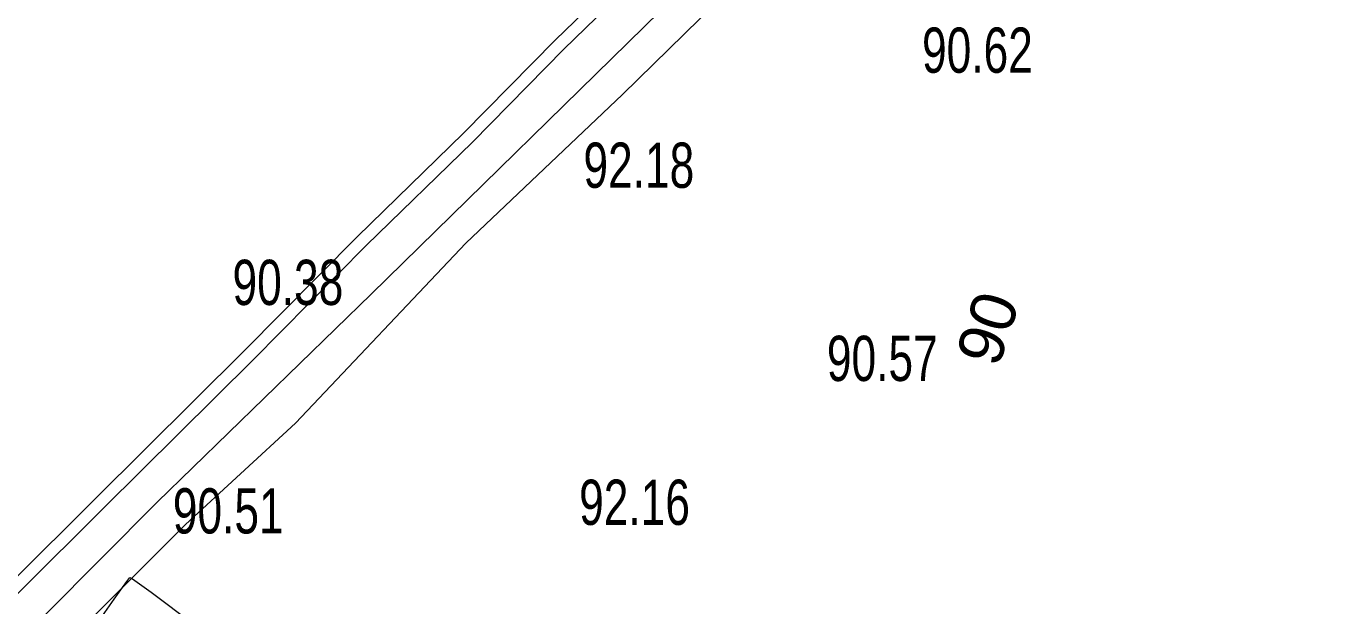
# Model space of a CAD drawing. Header units: metres. Extents: x 431006 to 434411, y 2469261 to 2473208.
# Drawn here: x 433920.5 to 434037, y 2470024.7 to 2470075.9 of the extents above; entities that cross this region are included whole.
import ezdxf
from ezdxf.enums import TextEntityAlignment as Align

# ---------------------------------------------------------------- set-up
doc = ezdxf.new("R2010")
doc.units = ezdxf.units.M
doc.header["$MEASUREMENT"] = 0
for name, color, linetype, lineweight in [('CAO DO', 8, 'Continuous', 18), ('duong be tong-ks', 8, 'Continuous', 18), ('duongsat', 8, 'DUONG_SAT', 18), ('MH_DongMuc', 8, 'Continuous', 18)]:
    doc.layers.add(name, color=color, linetype=linetype, lineweight=lineweight)
doc.styles.get("Standard").update_dxf_attribs({"font": 'arial.ttf'})
doc.linetypes.add('DUONG_SAT', pattern='A,5,[130,ltypeshp.shx,S=0.75,R=0,X=0,Y=0],5', length=10)

msp = doc.modelspace()

# ---------------------------------------------------------------- linework, layer by layer
at = {"layer": 'duong be tong-ks', "color": 8, "lineweight": 0}
msp.add_lwpolyline([(433889.63, 2469989.53), (433897.28, 2469998.8), (433912.28, 2470013.95), (433932.03, 2470033.83), (433950.91, 2470052.2), (433977.85, 2470078.64), (433997.07, 2470098.93), (434009.14, 2470112.17), (434030.18, 2470133.08), (434044.95, 2470147.4), (434060.11, 2470163.51), (434071.47, 2470176.76), (434076.11, 2470181.87), (434088.09, 2470198.79), (434094.72, 2470207.91)], dxfattribs=at)
at = {"layer": 'duong be tong-ks', "color": 8, "linetype": 'Continuous', "lineweight": 0}
msp.add_lwpolyline([(433890.48, 2469980.09), (433890.04, 2469983.26), (433891.16, 2469986.89), (433901.84, 2469999.92), (433914.45, 2470011.67), (433923.41, 2470020.74), (433934.52, 2470031.83), (433944.22, 2470040.81), (433959.27, 2470056.72), (433973.12, 2470069.85), (433986.76, 2470083.26), (433997.73, 2470096.24), (434011.47, 2470111.24), (434023.29, 2470122.82), (434038.39, 2470137.39), (434052.89, 2470152.47), (434068.77, 2470169.2)], dxfattribs=at)
at = {"layer": 'duongsat', "color": 8, "lineweight": 0}
for points in [[(433884.26, 2469992.03), (433892.96, 2470000.66), (433899.43, 2470006.98), (433911.65, 2470019.29), (433926.55, 2470034.11), (433939.68, 2470047.16), (433949.69, 2470057.29), (433959.08, 2470066.44), (433967.17, 2470074.65), (433975.75, 2470083.01), (433984.83, 2470092), (433997.21, 2470104.28), (434008.15, 2470115.1), (434018.39, 2470125.33), (434028.08, 2470134.84), (434039.31, 2470146.14), (434051.35, 2470158.29), (434060.96, 2470168.8)], [(433885.03, 2469991.25), (433893.73, 2469999.88), (433900.21, 2470006.2), (433912.43, 2470018.51), (433927.32, 2470033.33), (433940.46, 2470046.38), (433950.47, 2470056.51), (433959.86, 2470065.66), (433967.94, 2470073.87), (433976.52, 2470082.23), (433985.61, 2470091.22), (433997.98, 2470103.5), (434008.93, 2470114.32), (434019.16, 2470124.55), (434028.85, 2470134.06), (434040.1, 2470145.36), (434052.15, 2470157.53), (434061.78, 2470168.08)]]:
    msp.add_lwpolyline(points, dxfattribs=at)
at = {"layer": 'MH_DongMuc', "color": 8, "lineweight": 0, "elevation": 90}
msp.add_lwpolyline([(433927.18, 2470023.77), (433928.22, 2470025.23), (433928.97, 2470026.28), (433929.43, 2470026.92), (433929.61, 2470027.16), (433929.84, 2470027.04), (433930.46, 2470026.61), (433931.49, 2470025.87), (433932.91, 2470024.81), (433934.72, 2470023.43)], dxfattribs=at)

# ---------------------------------------------------------------- texts
at = {"layer": 'CAO DO', "color": 8, "lineweight": 0, "width": 0.7}
for s, p in [('90.62', (433999.56, 2470071.78, 90.62)), ('92.18', (433969.66, 2470061.61, 92.18)), ('90.38', (433938.67, 2470051.25, 90.38)), ('90.57', (433991.16, 2470044.53, 90.57)), ('92.16', (433969.28, 2470031.81, 92.16)), ('90.51', (433933.4, 2470031.05, 90.51))]:
    msp.add_text(s, height=4, dxfattribs=at).set_placement(p)
at = {"layer": 'MH_DongMuc', "color": 8, "lineweight": 0}
msp.add_text('90', height=4, rotation=71.8854, dxfattribs=at).set_placement((434005.35, 2470049.19, 90), align=Align.MIDDLE)

doc.saveas('drawing.dxf')
